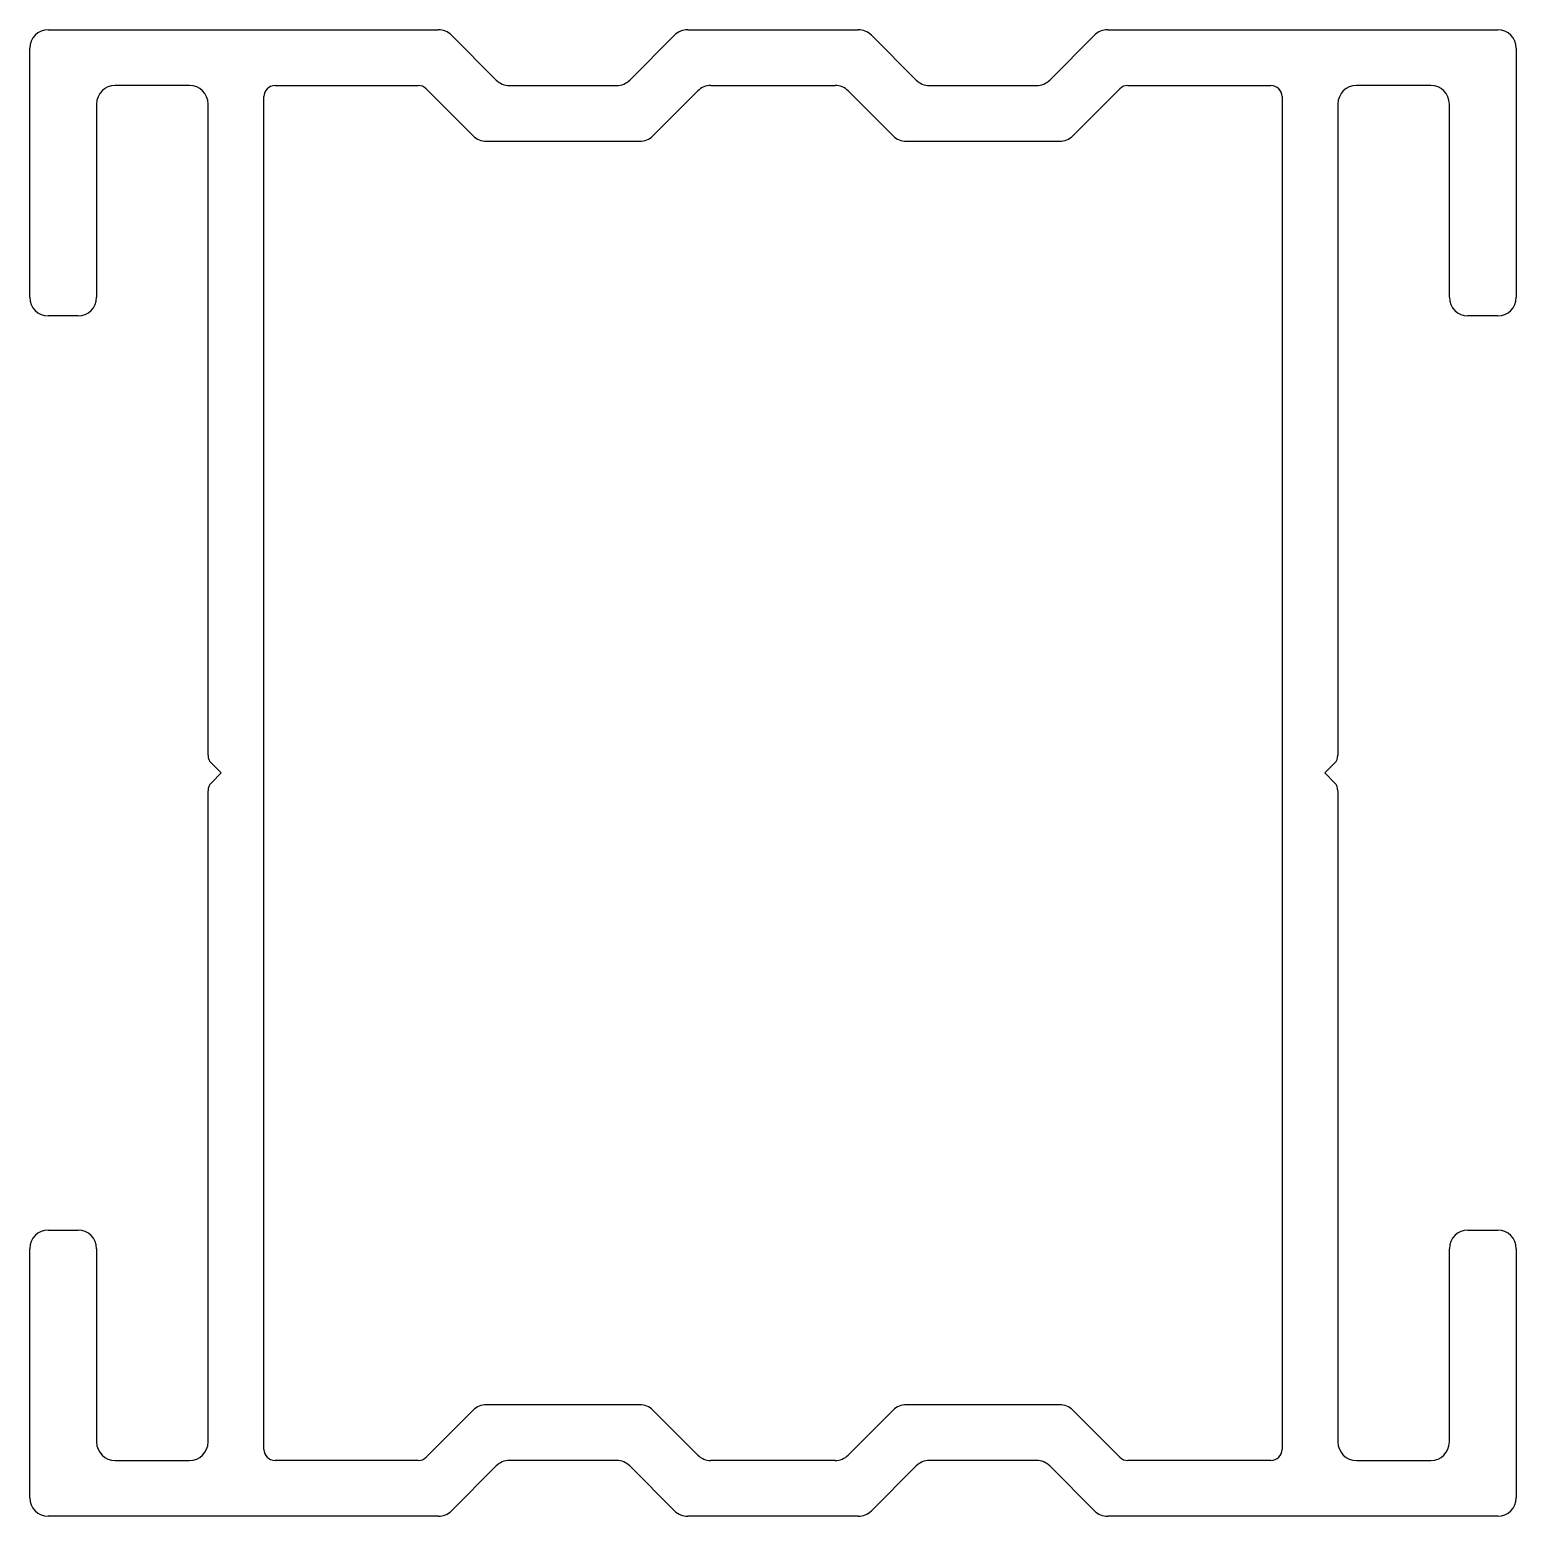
# Model space of a CAD drawing. Extents: x 316.4 to 356.4, y 786.2 to 826.2.
import ezdxf

# ---------------------------------------------------------------- set-up
doc = ezdxf.new("R2010")
doc.units = 0
doc.layers.get('0').update_dxf_attribs({"linetype": 'CONTINUOUS'})

msp = doc.modelspace()

# ---------------------------------------------------------------- linework, layer by layer
at = {"color": 0}
for p, q in [((316.852, 826.17), (327.345, 826.17)), ((327.699, 826.023), (328.906, 824.816)), ((332.499, 824.816), (333.706, 826.023)), ((334.059, 826.17), (338.645, 826.17)), ((338.999, 826.023), (340.206, 824.816)), ((343.799, 824.816), (345.006, 826.023)), ((345.359, 826.17), (355.852, 826.17)), ((316.352, 818.97), (316.352, 825.67)), ((356.352, 825.67), (356.352, 818.97)), ((320.652, 824.67), (318.652, 824.67)), ((322.952, 824.67), (326.807, 824.67)), ((327.019, 824.582), (328.284, 823.316)), ((329.259, 824.67), (332.145, 824.67)), ((333.12, 823.316), (334.327, 824.523)), ((334.681, 824.67), (338.024, 824.67)), ((338.377, 824.523), (339.584, 823.316)), ((340.559, 824.67), (343.445, 824.67)), ((344.42, 823.316), (345.686, 824.582)), ((345.898, 824.67), (349.752, 824.67)), ((354.052, 824.67), (352.052, 824.67)), ((318.152, 824.17), (318.152, 818.97)), ((321.152, 806.646), (321.152, 824.17)), ((322.652, 787.97), (322.652, 824.37)), ((350.052, 824.37), (350.052, 787.97)), ((351.552, 824.17), (351.552, 806.646)), ((354.552, 818.97), (354.552, 824.17)), ((328.638, 823.17), (332.766, 823.17)), ((339.938, 823.17), (344.066, 823.17)), ((317.652, 818.47), (316.852, 818.47)), ((355.852, 818.47), (355.052, 818.47)), ((321.504, 806.17), (321.24, 806.434)), ((351.464, 806.434), (351.2, 806.17)), ((321.24, 805.906), (321.504, 806.17)), ((351.2, 806.17), (351.464, 805.906)), ((321.152, 788.17), (321.152, 805.693)), ((351.552, 805.693), (351.552, 788.17)), ((316.852, 793.87), (317.652, 793.87)), ((355.052, 793.87), (355.852, 793.87)), ((316.352, 786.67), (316.352, 793.37)), ((318.152, 793.37), (318.152, 788.17)), ((354.552, 788.17), (354.552, 793.37)), ((356.352, 793.37), (356.352, 786.67)), ((328.284, 789.023), (327.019, 787.758)), ((332.766, 789.17), (328.638, 789.17)), ((334.327, 787.816), (333.12, 789.023)), ((339.584, 789.023), (338.377, 787.816)), ((344.066, 789.17), (339.938, 789.17)), ((345.686, 787.758), (344.42, 789.023)), ((318.652, 787.67), (320.652, 787.67)), ((326.807, 787.67), (322.952, 787.67)), ((332.145, 787.67), (329.259, 787.67)), ((338.024, 787.67), (334.681, 787.67)), ((343.445, 787.67), (340.559, 787.67)), ((349.752, 787.67), (345.898, 787.67)), ((352.052, 787.67), (354.052, 787.67)), ((328.906, 787.523), (327.699, 786.316)), ((333.706, 786.316), (332.499, 787.523)), ((340.206, 787.523), (338.999, 786.316)), ((345.006, 786.316), (343.799, 787.523)), ((327.345, 786.17), (316.852, 786.17)), ((338.645, 786.17), (334.059, 786.17)), ((355.852, 786.17), (345.359, 786.17))]:
    msp.add_line(p, q, dxfattribs=at)
for centre, radius, start, end in [((316.852, 825.67), 0.5, 90, 180), ((327.345, 825.67), 0.5, 45, 90), ((334.059, 825.67), 0.5, 90, 135), ((338.645, 825.67), 0.5, 45, 90), ((345.359, 825.67), 0.5, 90, 135), ((355.852, 825.67), 0.5, 0, 90), ((329.259, 825.17), 0.5, 225, 270), ((332.145, 825.17), 0.5, 270, 315), ((340.559, 825.17), 0.5, 225, 270), ((343.445, 825.17), 0.5, 270, 315), ((318.652, 824.17), 0.5, 90, 180), ((320.652, 824.17), 0.5, 0, 90), ((322.952, 824.37), 0.3, 90, 180), ((326.807, 824.37), 0.3, 45, 90), ((334.681, 824.17), 0.5, 90, 135), ((338.024, 824.17), 0.5, 45, 90), ((345.898, 824.37), 0.3, 90, 135), ((349.752, 824.37), 0.3, 0, 90), ((352.052, 824.17), 0.5, 90, 180), ((354.052, 824.17), 0.5, 0, 90), ((328.638, 823.67), 0.5, 225, 270), ((332.766, 823.67), 0.5, 270, 315), ((339.938, 823.67), 0.5, 225, 270), ((344.066, 823.67), 0.5, 270, 315), ((316.852, 818.97), 0.5, 180, 270), ((317.652, 818.97), 0.5, 270, 0), ((355.052, 818.97), 0.5, 180, 270), ((355.852, 818.97), 0.5, 270, 0), ((321.452, 806.646), 0.3, 180, 225), ((351.252, 806.646), 0.3, 315, 0), ((321.452, 805.693), 0.3, 135, 180), ((351.252, 805.693), 0.3, 0, 45), ((316.852, 793.37), 0.5, 90, 180), ((317.652, 793.37), 0.5, 0, 90), ((355.052, 793.37), 0.5, 90, 180), ((355.852, 793.37), 0.5, 0, 90), ((328.638, 788.67), 0.5, 90, 135), ((332.766, 788.67), 0.5, 45, 90), ((339.938, 788.67), 0.5, 90, 135), ((344.066, 788.67), 0.5, 45, 90), ((318.652, 788.17), 0.5, 180, 270), ((320.652, 788.17), 0.5, 270, 0), ((352.052, 788.17), 0.5, 180, 270), ((354.052, 788.17), 0.5, 270, 0), ((322.952, 787.97), 0.3, 180, 270), ((326.807, 787.97), 0.3, 270, 315), ((329.259, 787.17), 0.5, 90, 135), ((332.145, 787.17), 0.5, 45, 90), ((334.681, 788.17), 0.5, 225, 270), ((338.024, 788.17), 0.5, 270, 315), ((340.559, 787.17), 0.5, 90, 135), ((343.445, 787.17), 0.5, 45, 90), ((345.898, 787.97), 0.3, 225, 270), ((349.752, 787.97), 0.3, 270, 0), ((316.852, 786.67), 0.5, 180, 270), ((355.852, 786.67), 0.5, 270, 0), ((327.345, 786.67), 0.5, 270, 315), ((334.059, 786.67), 0.5, 225, 270), ((338.645, 786.67), 0.5, 270, 315), ((345.359, 786.67), 0.5, 225, 270)]:
    msp.add_arc(centre, radius, start, end, dxfattribs=at)

doc.saveas('drawing.dxf')
